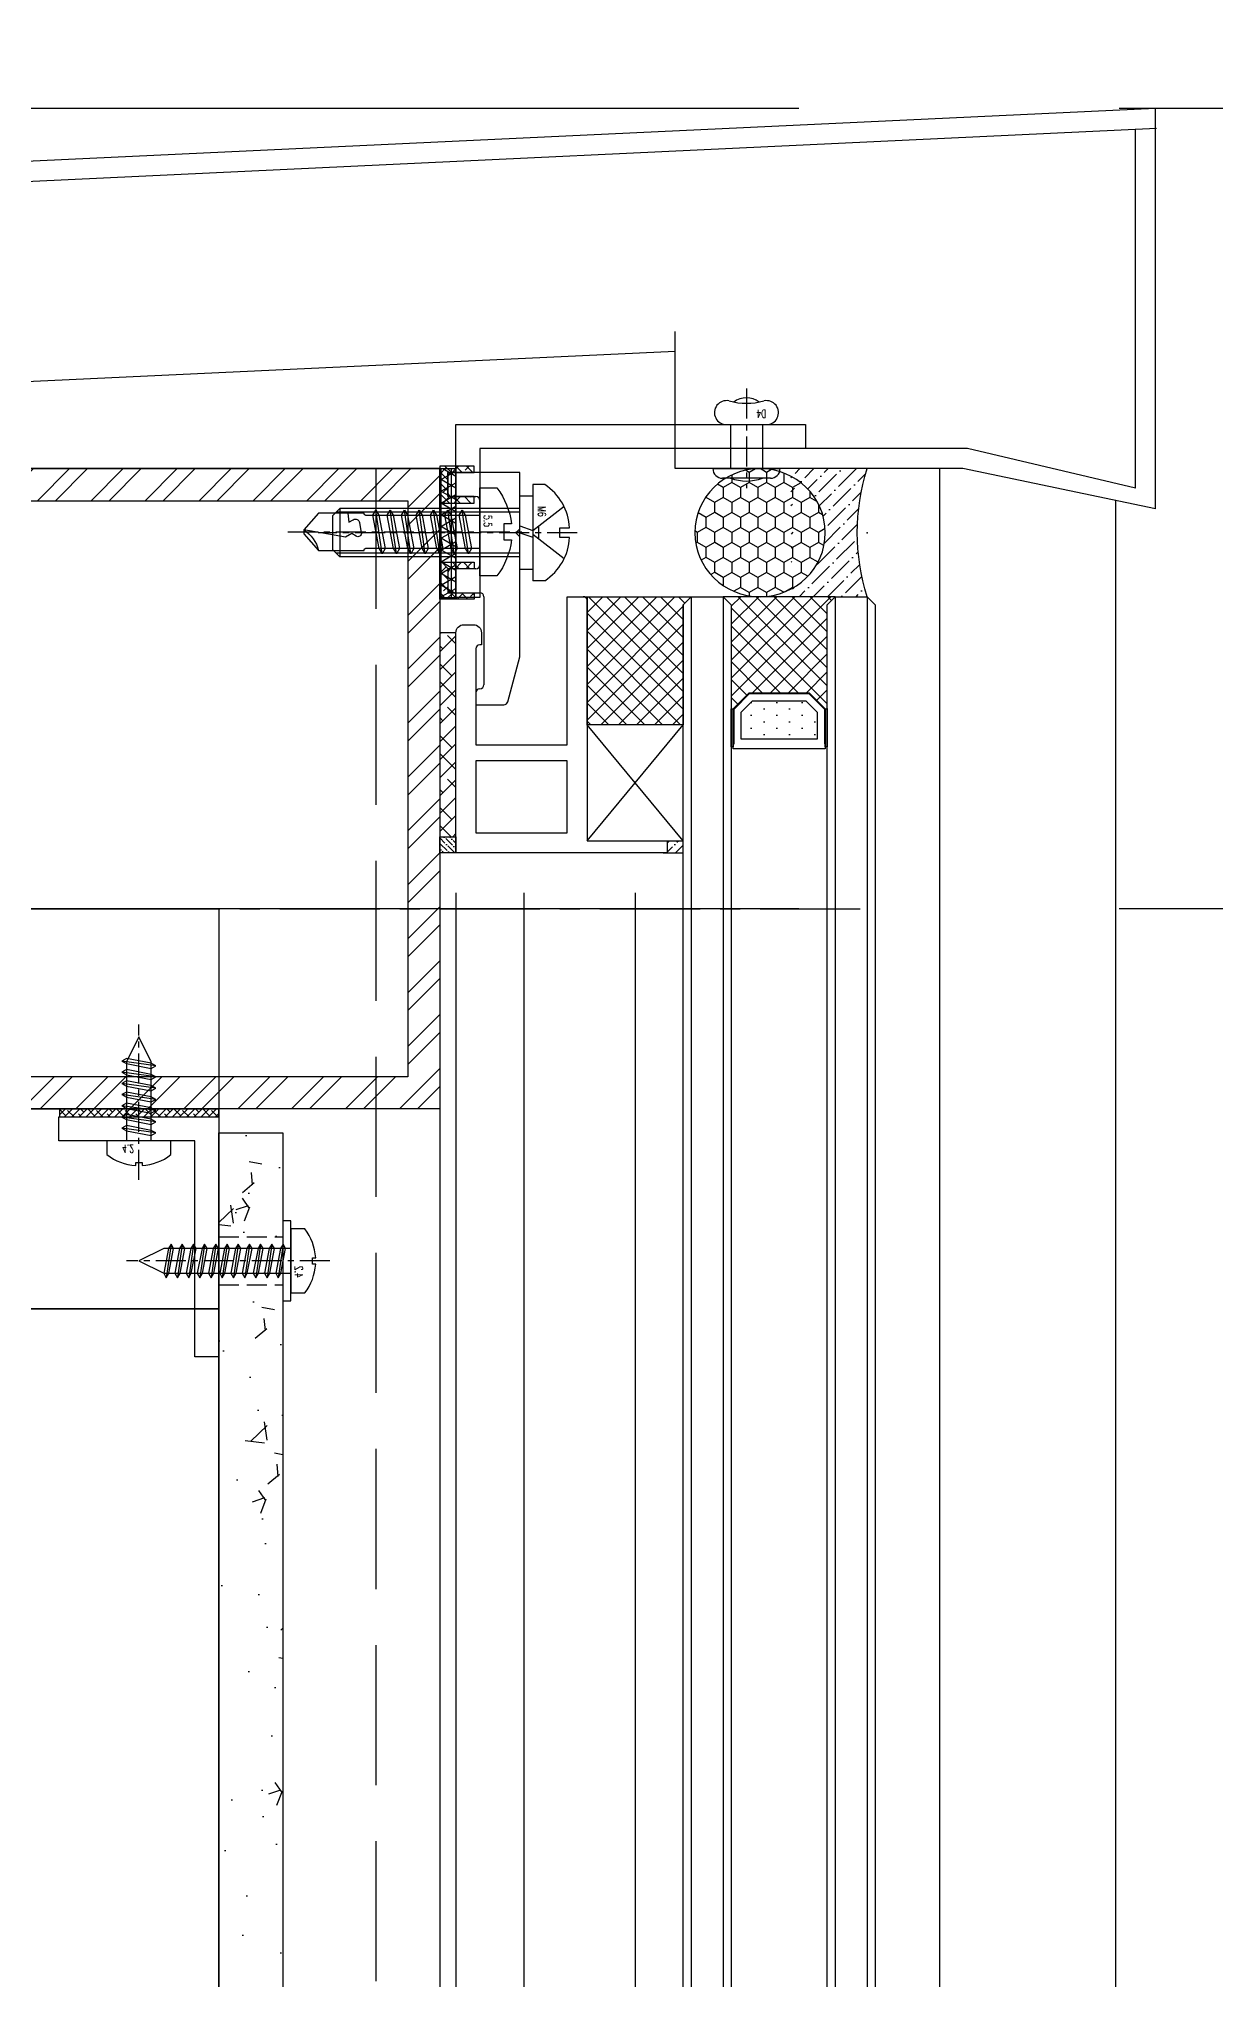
# Model space of a CAD drawing. Extents: x 220580 to 2027826, y -309201 to 71987.
# Drawn here: x 323599.1 to 323746, y -152313.1 to -152070.6 of the extents above; entities that cross this region are included whole.
import ezdxf
from ezdxf.enums import TextEntityAlignment as Align

# ---------------------------------------------------------------- set-up
doc = ezdxf.new("R2010")
doc.units = 0
for name, pattern in [('AUSGEZOGEN', [0]), ('CENTER', [2, 1.25, -0.25, 0.25, -0.25]), ('DASH', [0.35, 0.25, -0.1]), ('ZN-CENTER', [2, 1.25, -0.25, 0.25, -0.25]), ('ZN-DASH', [0.35, 0.25, -0.1]), ('ZN-DOT', [0.25, 0, -0.25])]:
    doc.linetypes.add(name, pattern=pattern)
for name, color, linetype in [('!ZN1-填充-8', 8, 'Continuous'), ('!ZN3-其它材质幕墙-60', 60, 'Continuous'), ('!ZN3-玻璃幕墙-4', 4, 'Continuous'), ('!ZN3-铝板幕墙-3', 3, 'Continuous'), ('!ZN4-辅助材料-1', 1, 'Continuous'), ('!ZN4-配件-11', 11, 'Continuous'), ('!ZN5-钢材投影-40', 40, 'Continuous'), ('!ZN5-铝材投影-112', 112, 'Continuous'), ('!ZN5-铝材断面-6', 6, 'Continuous'), ('!ZN6-层高线-8', 8, 'ZN-DOT'), ('!ZN6-虚线-8', 8, 'ZN-DASH'), ('11紧固件', 11, 'Continuous'), ('20剖面图$0$A-SFCE', 30, 'Continuous'), ('2钢材断面', 2, 'Continuous'), ('A_Hatch', 8, 'Continuous'), ('DIM', 173, 'Continuous'), ('Fill', 8, 'Continuous'), ('ZX', 240, 'CENTER'), ('型材截面颜色', 253, 'Continuous')]:
    doc.layers.add(name, color=color, linetype=linetype)
for name, color, linetype, lineweight in [('0CABR-填充', 8, 'Continuous', 5), ('0CABR-密封材料、垫片', 195, 'Continuous', 9), ('0填充', 8, 'Continuous', 13)]:
    doc.layers.add(name, color=color, linetype=linetype, lineweight=lineweight)
doc.styles.add('DHTEXT-1', font='ROMANS.shx', dxfattribs={"width": 0.7, "bigfont": 'CHINESE.shx'})
doc.dimstyles.new('ZN200', dxfattribs={"dimscale": 200, "dimtxt": 2.5, "dimasz": 1.5, "dimexe": 1, "dimexo": 2, "dimgap": 0.9, "dimtad": 1, "dimdec": 0, "dimdsep": 46, "dimtxsty": 'DHTEXT-1', "dimblk": 'ARCHTICK', "dimcen": 2.5, "dimclrd": 173, "dimclre": 173, "dimclrt": 7, "dimazin": 2, "dimtfac": 1, "dimtdec": 0, "dimtix": 1, "dimtmove": 2, "dimatfit": 3, "dimfxl": 0, "dimtolj": 1, "dimtzin": 0, "dimarcsym": 0})

# ---------------------------------------------------------------- blocks, each defined once
blk = doc.blocks.new('*U1774')
at = {"layer": '!ZN1-填充-8'}
h = blk.add_hatch(dxfattribs=at)
h.set_pattern_fill('ANSI37', color=256, scale=0.5, style=0)
h.set_pattern_definition([(45, (6, 0), (-1.122532015133644, 1.122532015133644), []), (135, (6, 0), (-1.122532015133644, -1.122532015133644), [])])
h.paths.add_polyline_path([(1.029468876367901e-06, 5.00000102652325), (1.029468876367901e-06, 19.00000102652371), (1.000001029469331, 18.00000102652325), (14.00000102946797, 18.00000102652325), (14.00000102946797, 17.75000102652325), (12.00000102946797, 15.75000102652325), (12.00000102946797, 8.250001026523705), (14.00000102946797, 6.250001026523705), (14.00000102946797, 6.000001026523705), (1.000001029469331, 6.000001026523705)])
for points in [[(18.75000205893684, 17.99999999999977), (14.00000205893684, 17.99999999999977), (14.00000205893684, 17.74999999999977), (18.75000205893684, 17.74999999999977)], [(18.75000205893684, 6.249999999999773), (14.00000205893684, 6.249999999999773), (14.00000205893684, 5.999999999999773), (18.75000205893684, 5.999999999999773)]]:
    blk.add_hatch(color=256, dxfattribs=at).paths.add_polyline_path(points)
h = blk.add_hatch(dxfattribs=at)
h.set_pattern_fill('DOTS', color=8, angle=-1.272221872585407e-14, style=0)
h.set_pattern_definition([(0, (6, 0), (0.7937500000000003, 1.5875), [0, -1.5875])])
h.paths.add_polyline_path([(13.00000246392847, 15.33578673215879), (13.00000246392847, 8.664213388665985), (14.4142185169444, 7.24999733565005), (17.80000246392865, 7.24999733565005), (17.80000246392865, 16.74999733565005), (14.41421306741995, 16.74999733565005)])
for p, q in [((2.058937752735802e-06, 22.99999999999977), (352.9560561884759, 23.00000000000942)), ((1.029468876367901e-06, 19.00000102946865), (352.9560551590071, 19.00000102947829)), ((1.029468876367901e-06, 4.999999091356358), (352.9560551590071, 4.999999091366001)), ((2.058937752735801e-06, 1.000000120825234), (352.9560561884759, 1.000000120834878))]:
    blk.add_line(p, q, dxfattribs=at)
at = {"layer": '!ZN3-玻璃幕墙-4'}
for points in [[(352.9560561884759, 24.00000000000942), (1.000002058937753, 23.99999999999977), (2.058937752735802e-06, 22.99999999999977), (2.058937752735801e-06, 18.99999999999977), (1.000002058937753, 17.99999999999977), (352.9560561884759, 18.00000000000941)], [(352.9560561884764, 6.000000000009416), (1.000002058937298, 5.999999999999773), (2.058936843241099e-06, 4.999999999999773), (2.058935933746397e-06, 0.9999999999997726), (1.000002058935479, 0), (352.9560561884764, 1.123540814163176e-11)]]:
    blk.add_lwpolyline(points, dxfattribs=at)
at = {"layer": '!ZN4-辅助材料-1'}
for points in [[(1.029468876367901e-06, 5.00000102652325), (1.029468876367901e-06, 19.00000102652371), (1.000001029469331, 18.00000102652325), (14.00000102946797, 18.00000102652325), (14.00000102946797, 17.75000102652325), (12.00000102946797, 15.75000102652325), (12.00000102946797, 8.250001026523705), (12.00000102946797, 8.250001026523705), (14.00000102946797, 6.250001026523705), (14.00000102946797, 6.000001026523705), (1.000001029469331, 6.000001026523705), (1.029468876367901e-06, 5.00000102652325)], [(12.00000205893639, 15.74999993958727), (12.00000205893639, 8.250000060412503), (14.00000205893639, 6.250000060412503), (19.00000205893639, 6.250000060412503), (19.00000205893639, 17.7500000604125), (14.00000205893639, 17.7500000604125)], [(18.75000205893684, 17.99999999999977), (14.00000205893684, 17.99999999999977), (14.00000205893684, 17.74999999999977), (18.75000205893684, 17.74999999999977)], [(13.00000246392847, 15.33578673215879), (13.00000246392847, 8.664213388665985), (14.4142185169444, 7.24999733565005), (17.80000246392865, 7.24999733565005), (17.80000246392865, 16.74999733565005), (14.41421306741995, 16.74999733565005)], [(18.75000205893684, 6.249999999999773), (14.00000205893684, 6.249999999999773), (14.00000205893684, 5.999999999999773), (18.75000205893684, 5.999999999999773)]]:
    blk.add_lwpolyline(points, close=True, dxfattribs=at)
blk.add_lwpolyline([(18.40000141310247, 17.74999853286067), (18.40000141310247, 17.65000006041237), (14.04142182915984, 17.65000006041237), (12.09999785437094, 15.70857608562369), (12.09999785437094, 8.291423709387573), (14.04142303089793, 6.349998532860582), (18.40000205893648, 6.349998532860582), (18.40000205893648, 6.250000060412503), (18.40000205893648, 6.349998532860582)], dxfattribs=at)
at = {"layer": 'Defpoints', "color": 250}
for p in [(2.058935478999047e-06, 24.00000205304696), (1.029468876367901e-06, 17.99999999999977), (1.029468876367901e-06, 5.999999999999773), (12.00000205893639, 6.000001026523705), (2.058935478999047e-06, 0)]:
    blk.add_point(p, dxfattribs=at)
blk = doc.blocks.new('*U2091')
at = {"color": 0, "linetype": 'CENTER', "ltscale": 3}
blk.add_line((-4.851510917911964, 2.913225216616411e-13), (14.54315256367451, -8.526512829121202e-15), dxfattribs=at)
at = {"linetype": 'ByBlock', "ltscale": 10}
for p, q in [((0, 1.550000000000024), (9.895000016689004, 1.549999999999739)), ((0.9859588387780631, 2.110000000000021), (1.57904116122194, -2.110000000000007)), ((2.385958838778063, 2.109999999999977), (2.97904116122194, -2.110000000000051)), ((3.785958838778063, 2.109999999999933), (4.37904116122194, -2.110000000000094)), ((5.185958838778062, 2.109999999999889), (5.779041161221939, -2.110000000000138)), ((6.585958838778063, 2.109999999999845), (7.17904116122194, -2.110000000000182)), ((7.985958838778063, 2.109999999999801), (8.57904116122194, -2.110000000000226)), ((9.385958838778063, 2.109999999999757), (9.97904116122194, -2.11000000000027)), ((9.895000016689004, 1.549999999999739), (13, -2.927436071331612e-13)), ((9.895000016689004, -1.550000000000255), (0, -1.549999999999945)), ((13, -2.927436071331612e-13), (9.895000016689004, -1.550000000000255))]:
    blk.add_line(p, q, dxfattribs=at)
blk.add_lwpolyline([(-3.087680633323398, 0.4000000000000909, -0.1514667514007003), (-1.723475382979757, 4), (0, 4), (0, -4), (-1.723475382979757, -4, -0.1514667514007005), (-3.087680633323398, -0.4000000000000892), (-2.699999999999932, -0.3999999999999773), (-2.699999999999932, 0.4000000000000341)], format="xyb", close=True, dxfattribs=at)
for points in [[(1.255725010475717, -1.549999999999976), (0.6626426880318403, 1.550000000000018), (0.9859588387779494, 2.109999999999935), (1.309274989524115, 1.550000000000018), (1.902357311968163, -1.549999999999976), (1.57904116122194, -2.10999999999995)], [(2.655725010475717, -1.55000000000002), (2.06264268803184, 1.549999999999975), (2.385958838777949, 2.109999999999892), (2.709274989524115, 1.549999999999975), (3.302357311968163, -1.55000000000002), (2.97904116122194, -2.109999999999994)], [(4.055725010475717, -1.550000000000064), (3.46264268803184, 1.549999999999931), (3.785958838777949, 2.109999999999848), (4.109274989524115, 1.549999999999931), (4.702357311968163, -1.550000000000064), (4.37904116122194, -2.110000000000038)], [(5.455725010475716, -1.550000000000108), (4.86264268803184, 1.549999999999887), (5.185958838777949, 2.109999999999804), (5.509274989524115, 1.549999999999887), (6.102357311968162, -1.550000000000108), (5.779041161221939, -2.110000000000082)], [(6.855725010475717, -1.550000000000152), (6.26264268803184, 1.549999999999843), (6.585958838777949, 2.10999999999976), (6.909274989524115, 1.549999999999843), (7.502357311968162, -1.550000000000152), (7.17904116122194, -2.110000000000126)], [(8.255725010475718, -1.550000000000196), (7.66264268803184, 1.549999999999799), (7.985958838777949, 2.109999999999716), (8.309274989524116, 1.549999999999799), (8.902357311968164, -1.550000000000196), (8.57904116122194, -2.11000000000017)], [(9.655725010475717, -1.55000000000024), (9.06264268803184, 1.549999999999755), (9.385958838777949, 2.109999999999672), (9.709274989524115, 1.549999999999755), (10.30235731196816, -1.55000000000024), (9.97904116122194, -2.110000000000213)]]:
    blk.add_lwpolyline(points, close=True, dxfattribs=at)
at = {"layer": 'Defpoints', "color": 0, "ltscale": 10, "style": 'DHTEXT-1', "width": 0.7}
blk.add_text('4.2', height=1, rotation=90, dxfattribs=at).set_placement((-0.4943080637851551, -1.360906739295894), align=Align.CENTER)
blk = doc.blocks.new('*U2090')
at = {"color": 0, "linetype": 'CENTER', "ltscale": 3}
blk.add_line((-4.851510917911964, 2.913225216616411e-13), (20.54315256367451, -4.2632564145606e-15), dxfattribs=at)
at = {"linetype": 'ByBlock', "ltscale": 10}
for p, q in [((0, 1.550000000000024), (15.895000016689, 1.549999999999744)), ((0.9859588387780631, 2.110000000000021), (1.57904116122194, -2.110000000000007)), ((2.385958838778063, 2.109999999999994), (2.97904116122194, -2.110000000000034)), ((3.785958838778063, 2.109999999999967), (4.37904116122194, -2.110000000000061)), ((5.185958838778062, 2.10999999999994), (5.779041161221939, -2.110000000000087)), ((6.585958838778063, 2.109999999999913), (7.17904116122194, -2.110000000000114)), ((7.985958838778063, 2.109999999999886), (8.57904116122194, -2.110000000000142)), ((9.385958838778063, 2.109999999999859), (9.97904116122194, -2.110000000000168)), ((10.78595883877806, 2.109999999999832), (11.37904116122194, -2.110000000000196)), ((12.18595883877806, 2.109999999999805), (12.77904116122194, -2.110000000000222)), ((13.58595883877806, 2.109999999999778), (14.17904116122194, -2.110000000000249)), ((14.98595883877806, 2.109999999999751), (15.57904116122194, -2.110000000000277)), ((15.895000016689, 1.549999999999744), (19, -2.884803507186006e-13)), ((15.895000016689, -1.550000000000251), (0, -1.549999999999945)), ((19, -2.884803507186006e-13), (15.895000016689, -1.550000000000251))]:
    blk.add_line(p, q, dxfattribs=at)
blk.add_lwpolyline([(-3.087680633323398, 0.4000000000000909, -0.1514667514007003), (-1.723475382979757, 4), (0, 4), (0, -4), (-1.723475382979757, -4, -0.1514667514007005), (-3.087680633323398, -0.4000000000000892), (-2.699999999999932, -0.3999999999999773), (-2.699999999999932, 0.4000000000000341)], format="xyb", close=True, dxfattribs=at)
for points in [[(1.255725010475717, -1.549999999999976), (0.6626426880318403, 1.550000000000018), (0.9859588387779494, 2.109999999999935), (1.309274989524115, 1.550000000000018), (1.902357311968163, -1.549999999999976), (1.57904116122194, -2.10999999999995)], [(2.655725010475717, -1.550000000000003), (2.06264268803184, 1.549999999999991), (2.385958838777949, 2.109999999999908), (2.709274989524115, 1.549999999999991), (3.302357311968163, -1.550000000000003), (2.97904116122194, -2.109999999999977)], [(4.055725010475717, -1.55000000000003), (3.46264268803184, 1.549999999999965), (3.785958838777949, 2.109999999999881), (4.109274989524115, 1.549999999999965), (4.702357311968163, -1.55000000000003), (4.37904116122194, -2.110000000000004)], [(5.455725010475716, -1.550000000000057), (4.86264268803184, 1.549999999999937), (5.185958838777949, 2.109999999999855), (5.509274989524115, 1.549999999999937), (6.102357311968162, -1.550000000000057), (5.779041161221939, -2.110000000000031)], [(6.855725010475717, -1.550000000000084), (6.26264268803184, 1.549999999999911), (6.585958838777949, 2.109999999999828), (6.909274989524115, 1.549999999999911), (7.502357311968162, -1.550000000000084), (7.17904116122194, -2.110000000000058)], [(8.255725010475718, -1.550000000000111), (7.66264268803184, 1.549999999999883), (7.985958838777949, 2.1099999999998), (8.309274989524116, 1.549999999999883), (8.902357311968164, -1.550000000000111), (8.57904116122194, -2.110000000000085)], [(9.655725010475717, -1.550000000000138), (9.06264268803184, 1.549999999999857), (9.385958838777949, 2.109999999999774), (9.709274989524115, 1.549999999999857), (10.30235731196816, -1.550000000000138), (9.97904116122194, -2.110000000000111)], [(11.05572501047572, -1.550000000000165), (10.46264268803184, 1.54999999999983), (10.78595883877795, 2.109999999999746), (11.10927498952411, 1.54999999999983), (11.70235731196816, -1.550000000000165), (11.37904116122194, -2.110000000000139)], [(12.45572501047572, -1.550000000000192), (11.86264268803184, 1.549999999999803), (12.18595883877795, 2.10999999999972), (12.50927498952412, 1.549999999999803), (13.10235731196816, -1.550000000000192), (12.77904116122194, -2.110000000000166)], [(13.85572501047572, -1.550000000000219), (13.26264268803184, 1.549999999999776), (13.58595883877795, 2.109999999999693), (13.90927498952411, 1.549999999999776), (14.50235731196816, -1.550000000000219), (14.17904116122194, -2.110000000000193)], [(15.25572501047572, -1.550000000000246), (14.66264268803184, 1.549999999999749), (14.98595883877795, 2.109999999999665), (15.30927498952412, 1.549999999999749), (15.90235731196816, -1.550000000000246), (15.57904116122194, -2.11000000000022)]]:
    blk.add_lwpolyline(points, close=True, dxfattribs=at)
at = {"layer": 'Defpoints', "color": 0, "ltscale": 10, "style": 'DHTEXT-1', "width": 0.7}
blk.add_text('4.2', height=1, rotation=90, dxfattribs=at).set_placement((-0.4943080637851551, -1.360906739295894), align=Align.CENTER)
blk = doc.blocks.new('*U1839')
at = {"linetype": 'ByBlock', "ltscale": 10}
blk.add_lwpolyline([(0, -5), (1, -5), (1, 5), (0, 5)], close=True, dxfattribs=at)
blk = doc.blocks.new('*U1778')
at = {"layer": '!ZN1-填充-8', "ltscale": 10}
h = blk.add_hatch(dxfattribs=at)
h.set_pattern_fill('AR-CONC', color=8, scale=10)
h.set_pattern_definition([(49.99999999999999, (186.9277592031826, 0), (18.2184668996004, -1.593908553890308), [1.905, -20.955]), (355, (186.9277592031826, 0), (-3.524282597566698, 19.105664288218), [1.524, -16.764]), (100.451, (188.4459592031826, -0.132825), (14.69425016659592, 17.51166878202919), [1.619, -17.809]), (46.18420000000002, (186.9277592031826, 5.08), (27.10790408921299, -4.204232793272713), [2.857499999999998, -31.43249999999999]), (96.6356, (189.1867492031826, 4.729649999999999), (23.74042344662372, 24.74255558900492), [2.4285, -26.7135]), (351.1840000000001, (186.9277592031826, 5.08), (23.74046058139339, 24.74251178605977), [2.286, -25.146]), (21, (189.4677592031826, 3.81), (15.16148798353833, -10.22655185167625), [1.905, -20.955]), (326.0000000000001, (189.4677592031826, 3.81), (6.180202834764708, 18.41879661223193), [1.524, -16.764]), (71.4514, (190.7312092031826, 2.95779), (21.34164907701244, 8.192285771605745), [1.619, -17.809]), (37.50000000000001, (186.9277592031826, 0), (0.308860325059182, 8.455503887315311), [0, -16.5608, 0, -17.018, 0, -16.8275]), (7.499999999999999, (186.9277592031826, 0), (6.681966251030574, 10.01805748181195), [0, -9.7028, 0, -16.1798, 0, -6.4135]), (327.5, (181.2635592031826, 0), (13.55905951668714, -0.5728743992673435), [0, -6.35, 0, -19.812, 0, -26.289]), (317.5, (178.7235592031826, 0), (14.81291813860181, 2.542649103333303), [0, -8.255, 0, -13.1572, 0, -18.669])])
edge = h.paths.add_edge_path()
edge.add_line((394.1575950642869, 8), (0, 8))
edge.add_line((0, 8), (0, 0))
edge.add_line((0, 0), (394.1575950642869, 0))
at = {"layer": '!ZN3-其它材质幕墙-60', "ltscale": 20}
blk.add_lwpolyline([(394.1575950642869, 8), (0, 8), (0, 0), (394.1575950642869, 0)], dxfattribs=at)
at = {"layer": '!ZN5-铝材投影-112'}
blk.add_lwpolyline([(-2, 8), (28, 8), (28, 11), (1, 11), (1, 28), (-2, 28)], close=True, dxfattribs=at)
at = {"layer": '!ZN6-虚线-8', "color": 8, "linetype": 'ZN-DASH', "ltscale": 10}
for p, q in [((12.99999999999996, 8), (12.99999999999996, 0)), ((18.99999999999996, 8), (18.99999999999996, 0))]:
    blk.add_line(p, q, dxfattribs=at)
at = {"layer": 'Defpoints', "color": 8}
blk.add_lwpolyline([(394.1575950642869, 58), (-2.999999998137184, 58), (-2.999999998137184, 8), (394.1575950642869, 8)], dxfattribs=at)
at = {"layer": '!ZN4-配件-11', "color": 1}
for name, p, rotation in [('*U2091', (1, 18), 180), ('*U2090', (16.00000000000005, -1), 89.99999999999997)]:
    blk.add_blockref(name, p, dxfattribs=dict(at, rotation=rotation))
at = {"layer": '!ZN4-配件-11', "extrusion": (0, 0, -1), "zscale": -1, "rotation": 270}
blk.add_blockref('*U1839', (-15.99999999999976, -8.881784197001252e-16), dxfattribs=at)
blk = doc.blocks.new('20250828093013')
at = {"layer": '!ZN5-铝材投影-112'}
for p, q in [((1.455191522836685e-11, 3.637978807091713e-12), (-8.499999999869033, 1.455191522836685e-11)), ((-1.01863406598568e-10, -6.999999999985448), (0, 0)), ((-8.999999999869033, -0.4999999999854481), (-8.999999999869033, -2.499999999985448)), ((-8.499999999869033, -2.999999999985448), (-5.499999999869033, -2.999999999985448)), ((-4.999999999869033, -3.499999999985448), (-5.000000000101863, -11.49999999998545)), ((-4.999999999869033, -3.499999999985448), (-4.999999999869033, -3.499999999985448)), ((-0.5000000001018634, -7.499999999985448), (-1.01863406598568e-10, -6.999999999985448)), ((-1.01863406598568e-10, -7.999999999985448), (-0.5000000001018634, -7.499999999985448)), ((-1.01863406598568e-10, -22.99999999998545), (-1.01863406598568e-10, -7.999999999985448)), ((-5.499999999869033, -11.99999999998545), (-8.499999999869033, -11.99999999998545)), ((-8.999999999869033, -12.49999999998545), (-8.999999999869033, -14.49999999998545)), ((-8.499999999869033, -14.99999999998545), (-4.999999999577994, -14.99999999998181)), ((-4.499999999577994, -15.49999999998181), (-4.499999999577994, -26.49999999998181)), ((-1.508395735509112, -28.6294095225021), (-1.01863406598568e-10, -22.99999999998545)), ((-5.499999999577994, -27.49999999998181), (-5.499999999577994, -28.99999999998181)), ((-5.499999999577994, -28.99999999998181), (-1.991358648621826, -28.99999999998545))]:
    blk.add_line(p, q, dxfattribs=at)
for centre, radius, start, end in [((-8.499999999869033, -0.4999999999854481), 0.5, 90, 180), ((-8.499999999869033, -2.499999999985448), 0.5, 180, 270), ((-5.499999999869033, -3.499999999989086), 0.500000000003638, 4.168816632087861e-10, 90), ((-8.499999999869033, -12.49999999998545), 0.5, 90, 180), ((-5.499999999985448, -11.50000000009823), 0.4999999998835847, 270.0000000133402, 1.292333155947237e-08), ((-8.499999999869033, -14.49999999998545), 0.5, 180, 270), ((-4.999999999577994, -15.49999999998181), 0.5, 0, 90), ((-4.999999999577994, -26.49999999998181), 0.5, 270, 0), ((-4.999999999577994, -27.49999999998181), 0.5, 90, 180), ((-1.991358648665482, -28.49999999998909), 0.499999999996362, 270.0000000050026, 345.0000000045844)]:
    blk.add_arc(centre, radius, start, end, dxfattribs=at)
blk = doc.blocks.new('*U1100')
at = {"linetype": 'ByBlock', "ltscale": 10}
for p, q in [((1.419619596213958, 2.729999885991237), (2.200602679755074, -2.730000114008757)), ((3.219619596213958, 2.729999881768008), (4.000602679755074, -2.730000118231986)), ((5.019619596213958, 2.729999877544779), (5.800602679755074, -2.730000122455214)), ((6.819619596213958, 2.729999873321551), (7.600602679755074, -2.730000126678443)), ((8.619619596213958, 2.729999869098322), (9.400602679755075, -2.730000130901672)), ((10.41961959621396, 2.729999864875094), (11.20060267975507, -2.7300001351249)), ((12.21961959621396, 2.729999860651865), (13.00060267975507, -2.730000139348129)), ((0, 2.084999581674395), (14.28830168384373, 2.085001969002848)), ((14.28834179297628, -2.085001744372565), (0, -2.084999717997933))]:
    blk.add_line(p, q, dxfattribs=at)
at = {"color": 0, "linetype": 'CENTER', "ltscale": 3}
blk.add_line((23.99999999999994, 2.188255855140087e-07), (-5.914909539480056, -1.533137051807418e-07), dxfattribs=at)
at = {"linetype": 'ByBlock', "ltscale": 10}
blk.add_lwpolyline([(-3.944271909999143, 1.000000079036682, -0.137385347329328), (-2.123903424387548, 5.500000079036611), (1.77635683940025e-15, 5.500000079036611), (1.77635683940025e-15, -5.499999920963375), (-2.123903424387548, -5.499999920963375, -0.137385347329328), (-3.944271909999143, -0.9999999209634319), (-2.999999999999998, -0.9999999209633751), (-2.999999999999998, 1.000000079036639)], format="xyb", close=True, dxfattribs=at)
for points in [[(1.828211756127738, -2.085000114008789), (1.047228672586622, 2.084999885991241), (1.419619596213901, 2.729999885991095), (1.792010519841123, 2.084999885991241), (2.57299360338241, -2.085000114008761), (2.200602679755074, -2.730000114008771)], [(3.628211756127738, -2.085000118232018), (2.847228672586622, 2.084999881768012), (3.219619596213901, 2.729999881767866), (3.592010519841123, 2.084999881768012), (4.37299360338241, -2.085000118231989), (4.000602679755074, -2.730000118232)], [(5.428211756127738, -2.085000122455247), (4.647228672586622, 2.084999877544783), (5.019619596213901, 2.729999877544637), (5.392010519841123, 2.084999877544783), (6.17299360338241, -2.085000122455218), (5.800602679755074, -2.730000122455229)], [(7.228211756127738, -2.085000126678475), (6.447228672586622, 2.084999873321555), (6.819619596213901, 2.729999873321409), (7.192010519841123, 2.084999873321555), (7.97299360338241, -2.085000126678447), (7.600602679755074, -2.730000126678457)], [(9.028211756127739, -2.085000130901704), (8.247228672586623, 2.084999869098326), (8.619619596213902, 2.72999986909818), (8.992010519841124, 2.084999869098326), (9.77299360338241, -2.085000130901676), (9.400602679755075, -2.730000130901686)], [(10.82821175612774, -2.085000135124933), (10.04722867258662, 2.084999864875098), (10.4196195962139, 2.729999864874951), (10.79201051984112, 2.084999864875098), (11.57299360338241, -2.085000135124904), (11.20060267975507, -2.730000135124914)], [(12.62821175612774, -2.085000139348161), (11.84722867258662, 2.084999860651869), (12.2196195962139, 2.729999860651723), (12.59201051984112, 2.084999860651869), (13.37299360338241, -2.085000139348133), (13.00060267975507, -2.730000139348143)]]:
    blk.add_lwpolyline(points, close=True, dxfattribs=at)
for points in [[(14.28755614132959, -2.084999790480305, -0.414213562373095), (14.44551068678416, -2.242954335934877), (14.44551068678416, -2.321931608662732), (20.17706341883141, -2.321931608662732), (21.99999672497771, -0.2620664843346907), (21.99999672497771, 0.2620669033741529), (20.1770634188305, 2.321932027703048), (14.44551068678416, 2.321932027703616), (14.44551068678416, 2.242954754974284, -0.414213562373095), (14.28755614132959, 2.085000209519654)], [(16.51287844574838, -2.321931608662732), (16.35611659158181, -1.195959136936376), (15.82661205339483, -1.523970797760166, -0.5304615897786895), (15.03442566961419, -1.169417307181045), (14.81075563571315, 0.0990784896746442, -0.6513157956771675), (15.47433833661651, 0.5440859063701903), (16.0012324895205, 0.2109028390927443), (16.76803563861736, 0.6608451827776259), (21.99999672497771, -0.2620664843346907, -0.2012259957209903), (20.1770634188305, 2.321932027703048)]]:
    blk.add_lwpolyline(points, format="xyb", dxfattribs=at)
at = {"layer": 'Defpoints', "color": 0, "ltscale": 10, "style": 'DHTEXT-1', "width": 0.7}
blk.add_text('5.5', height=1, rotation=90, dxfattribs=at).set_placement((-0.4943080637851551, -1.360906537433093), align=Align.CENTER)
blk = doc.blocks.new('*U1098')
at = {"linetype": 'ByBlock', "lineweight": -2, "ltscale": 10}
for p, q in [((-1.19999999999709, -2.999999999995627), (-1.19999999999709, 2.999999999995733)), ((0, 4.200000000000099), (0, -4.199999999999992)), ((5.50000000054162, 2.500000000000053), (5.50000000054162, -2.499999999999947)), ((5.50000000054162, 2.000000000000053), (0, 2.000000000000053)), ((5.50000000054162, -1.999999999999947), (0, -1.999999999999947))]:
    blk.add_line(p, q, dxfattribs=at)
at = {"color": 0, "linetype": 'CENTER', "ltscale": 3}
blk.add_line((10.0124521631674, 5.329070518200751e-14), (-2.451370260241674, 5.329070518200751e-14), dxfattribs=at)
at = {"linetype": 'ByBlock', "lineweight": -2, "ltscale": 10}
for centre, radius, start, end in [((0, 2.999999999995733), 1.2, 90, 180), ((7.00000000054162, 2.500000000000053), 1.5, 348.4480414647314, 180), ((4.415117063422031, -3.584688101909705e-12), 5.96066603962293, 160.3950489643864, 199.6049510356135), ((16.16515139045397, 5.329070518200751e-14), 8, 164.3308475018224, 195.6691524981776), ((6.186535024229231, -0.0009536892320660684), 2.672094166157843, 323.2266208412516, 36.78433105121244), ((7.00000000054162, -2.499999999999947), 1.5, 180, 11.5519585352685), ((0, -2.999999999995627), 1.2, 180, 270)]:
    blk.add_arc(centre, radius, start, end, dxfattribs=at)
at = {"layer": 'Defpoints', "color": 0, "ltscale": 10, "style": 'DHTEXT-1', "width": 0.7}
blk.add_text('D4', height=1, rotation=90, dxfattribs=at).set_placement((7.370543652128534, -1.846676056511448), align=Align.CENTER)
blk = doc.blocks.new('20250918111454', base_point=(-75307.86896925682, -83259.22476175737))
at = {"layer": '!ZN1-填充-8'}
h = blk.add_hatch(dxfattribs=at)
h.set_pattern_fill('NET3', color=256, scale=0.4, angle=90.00000000000001, style=0)
h.set_pattern_definition([(90, (0, 0), (-1.27, -2.042315765089328e-16), []), (150, (0, 0), (-0.635, -1.099852262806237), []), (210, (0, 0), (0.635, -1.099852262806237), [])])
h.paths.add_polyline_path([(-75305.86896925679, -83275.37525834801), (-75307.86896925679, -83275.37525834801), (-75307.8689692568, -83259.22476175737), (-75305.8689692568, -83259.22476175737)])
at = {"layer": '!ZN3-铝板幕墙-3', "ltscale": 40}
for p, q in [((-75218.4689692568, -83264.22476175746), (-75218.4689692568, -83214.22476182976)), ((-75220.9689692568, -83261.65573945375), (-75220.9689692568, -83216.8456605163)), ((-75278.46896925682, -83259.22363300614), (-75278.46896925682, -83242.08729199994))]:
    blk.add_line(p, q, dxfattribs=at)
at = {"layer": '!ZN3-铝板幕墙-3', "ltscale": 30}
for p, q in [((-75241.95508063534, -83256.72363300614), (-75278.4689692568, -83256.72363300613)), ((-75220.9689692568, -83261.65573945375), (-75241.95508063534, -83256.72363300614)), ((-75242.51680237283, -83259.22363300614), (-75278.4689692568, -83259.22363300614)), ((-75218.46896936414, -83264.2247618379), (-75242.51680237283, -83259.22363300614))]:
    blk.add_line(p, q, dxfattribs=at)
at = {"layer": '!ZN4-辅助材料-1', "ltscale": 5}
blk.add_lwpolyline([(-75305.86896925679, -83275.37525834801), (-75307.86896925679, -83275.37525834801), (-75307.86896925682, -83259.22476175737), (-75305.86896925679, -83259.22476175737)], close=True, dxfattribs=at)
at = {"layer": '!ZN5-铝材投影-112'}
blk.add_lwpolyline([(-75305.86896925679, -83275.34363300422), (-75305.86896925679, -83253.723633006), (-75262.20978311234, -83253.723633006), (-75262.20978311234, -83256.723633006), (-75302.86896925679, -83256.72363300745), (-75302.86896925679, -83275.34363300567)], close=True, dxfattribs=at)
at = {"layer": '!ZN4-配件-11', "color": 1, "ltscale": 40}
for name, p, rotation in [('*U1098', (-75269.56290861571, -83259.22363300934), 90), ('*U1100', (-75302.86896925679, -83267.12619934608), 180)]:
    blk.add_blockref(name, p, dxfattribs=dict(at, rotation=rotation))
blk = doc.blocks.new('20250822090122')
at = {"layer": 'A_Hatch'}
h = blk.add_hatch(dxfattribs=at)
h.set_pattern_fill('ANSI32', color=256)
h.set_pattern_definition([(45, (-80, -40), (-3.367596045400933, 3.367596045400933), []), (45, (-77.75493500000448, -40), (-3.367596045400933, 3.367596045400933), [])])
h.paths.add_polyline_path([(0, 40), (-80, 40), (-80, -40), (0, -40)])
h.paths.add_polyline_path([(-4, 36), (-4, -36), (-76, -36), (-76, 36)], flags=16)
at = {"layer": '2钢材断面'}
for points in [[(-80, 40), (0, 40), (0, -40), (-80, -40)], [(-76, 36), (-4, 36), (-4, -36), (-76, -36)]]:
    blk.add_lwpolyline(points, close=True, dxfattribs=at)
blk = doc.blocks.new('16胶缝')
at = {"layer": '!ZN1-填充-8', "ltscale": 0.1}
h = blk.add_hatch(dxfattribs=at)
h.set_pattern_fill('HONEY', color=256, scale=10, style=0)
h.set_pattern_definition([(4.818975183877585e-15, (-19679.56000236233, -11324.37131966545), (1.875, 1.08253175), [1.25, -2.5]), (120, (-19679.56000236233, -11324.37131966545), (-1.874999995903225, 1.082531757095823), [1.249999999999998, -2.499999999999997]), (60.00000000000003, (-19679.56000236233, -11324.37131966545), (4.096775418904741e-09, 2.165063507095822), [-2.499999999999998, 1.249999999999999])])
edge = h.paths.add_edge_path()
edge.add_ellipse((8.000000000182808, 13.40127735032729), major_axis=(-1.852811262691897e-12, -8.148750109612592), ratio=0.9817456533069091, start_angle=0, end_angle=360)
h = blk.add_hatch(dxfattribs=at)
h.set_pattern_fill('ANSI36', color=256, scale=10, style=0)
h.set_pattern_definition([(45.00000000000003, (-19679.575386873, -11324.37131966545), (0.6629126073623883, 2.430679560328756), [3.125, -0.625, 0, -0.625])])
edge = h.paths.add_edge_path()
edge.add_ellipse((8.015384510843433, 13.40127735032729), major_axis=(0.8733517820453444, 8.103544729698486), ratio=0.9813319895029027, start_angle=124.6262873536864, end_angle=247.3977371599691, ccw=False)
edge.add_arc((0.0005942590132690384, 10.19757702908555), 1.197577176534192, 269.97156881858757, 324.48671338471985, ccw=False)
edge.add_line((1.455191522836685e-11, 8.999999999992724), (1.091393642127514e-11, -1.818989403545856e-12))
edge.add_arc((8.000000000015461, -24.92179927315374), 26.17434008740905, 432.2031562990745, 467.7968437009381, ccw=False)
edge.add_line((16.00000000001455, 0), (16.00000000001091, 9.000000000003638))
edge.add_arc((16.00645417175474, 10.22705133927502), 1.227068313314542, 216.5905572920867, 269.6986325029304, ccw=False)
at = {"layer": '!ZN4-辅助材料-1', "color": 1, "ltscale": 0.1}
blk.add_arc((8.000000000014552, -24.92179927313555), 26.17434008739207, 72.20315629866607, 107.7968437013339, dxfattribs=at)
blk.add_ellipse((8.000000000182808, 13.40127735032729), major_axis=(-1.852811262691897e-12, -8.148750109612592), ratio=0.9817456533069091, dxfattribs=at)
blk.add_point((8.000000000014552, 7.275957614183426e-12), dxfattribs=at)
blk = doc.blocks.new('胶缝断面')
at = {"color": 7, "ltscale": 0.1, "extrusion": (0, 0, -1), "zscale": -1, "rotation": 180}
blk.add_blockref('16胶缝', (8, 5.456968210637569e-12), dxfattribs=at)
blk = doc.blocks.new('20240131155736')
at = {"layer": '!ZN1-填充-8'}
h = blk.add_hatch(dxfattribs=at)
h.set_pattern_fill('ANSI36', color=256, scale=0.5, angle=270, style=0)
h.set_pattern_definition([(315, (4155.516182055328, -11794.82250172619), (1.543481520808761, -0.4209495056751171), [1.984375, -0.396875, 0, -0.396875])])
h.paths.add_polyline_path([(-0.7497986001617392, 0.7500036128367356), (-0.7497986001617392, -0.7500036128367356), (1.250202532093681, -0.7500036128367356), (1.250202532093681, 0.7500036128367356)])
at = {"layer": '!ZN4-辅助材料-1', "linetype": 'AUSGEZOGEN'}
blk.add_line((-1.250202532108233, 0.749996387068677), (1.250202532108233, 0.7500036128367356), dxfattribs=at)
blk = doc.blocks.new('20240131160147')
at = {"layer": '!ZN5-铝材断面-6'}
blk.add_lwpolyline([(-3.359996820086963, 1.24972521692689), (-3.360017300714389, 19.749725232934), (-0.8600173007143894, 19.749725232934), (-0.8599968200869625, -10.750274787526), (9.139988671027822, -10.75027476862306), (9.139988671027822, -12.25027476862306), (-17.2600001134706, -12.25027476875402), (-17.2600001134706, 15.24972523121687, -0.414213562373095), (-16.2600001134706, 16.24972523121687), (-15.06000012539153, 16.24972523121687, -0.414213562373095), (-14.06000012539153, 15.24972523121687), (-14.06000012539153, 13.74972523121687), (-14.2600001134706, 13.74972523121687, 0.414213562373095), (-14.7600001134706, 13.24972523121687), (-14.7600001134706, 1.249725235698861)], format="xyb", close=True, dxfattribs=at)
blk.add_lwpolyline([(-14.7600001134706, -0.7502747643011389), (-14.7600001134706, -9.750274768754025), (-3.359996820086963, -9.750274787525996), (-3.359996820086963, -0.7502747830731096)], close=True, dxfattribs=at)
at = {"layer": '!ZN1-填充-8', "ltscale": 50, "xscale": -1, "rotation": 180}
blk.add_blockref('20240131155736', (9.889797354408074, -11.50027115578996), dxfattribs=at)
blk = doc.blocks.new('20250822102610', base_point=(-89164.55327459493, -87453.63117898782))
at = {"layer": '!ZN1-填充-8'}
h = blk.add_hatch(dxfattribs=at)
h.set_pattern_fill('ANSI37', color=256, angle=-1.272221872585407e-14, style=0)
h.set_pattern_definition([(44.99999999999999, (0, 0), (-1.122532015133644, 1.122532015133644), []), (135, (0, 0), (-1.122532015133644, -1.122532015133644), [])])
edge = h.paths.add_edge_path()
edge.add_line((-89165.05327484866, -87423.13117512563), (-89151.55327484867, -87423.13118085341))
edge.add_line((-89151.55327484867, -87423.13118085341), (-89152.55327484867, -87424.13118000627))
edge.add_line((-89152.55327484867, -87424.13118000627), (-89152.55327484867, -87439.13118438769))
edge.add_line((-89152.55327484867, -87439.13118438769), (-89164.55327484867, -87439.13117682973))
edge.add_line((-89164.55327484867, -87439.13117682973), (-89164.55327484867, -87423.63117784967))
edge.add_arc((-89165.05327484867, -87423.63117512563), 0.5000000000074204, 359.9996878473482, 449.9999999983324)
at = {"layer": '!ZN1-填充-8', "ltscale": 100}
for p, q in [((-89152.5532746931, -87453.63117898782), (-89164.55327484867, -87439.13117682973)), ((-89164.55327459493, -87453.63117898782), (-89152.55327484867, -87439.13118438756))]:
    blk.add_line(p, q, dxfattribs=at)
at = {"layer": '!ZN4-辅助材料-1', "linetype": 'AUSGEZOGEN'}
blk.add_lwpolyline([(-89165.05327484866, -87423.13117512563), (-89151.55327484867, -87423.13118085341), (-89152.55327484867, -87424.13118000627), (-89152.55327484867, -87439.13118438769), (-89164.55327484867, -87439.13117682973), (-89164.55327484867, -87423.63117784967, 0.4142151580810171), (-89165.05327484866, -87423.13117512563), (-89165.05327484866, -87423.13117512563)], format="xyb", dxfattribs=at)
blk.add_lwpolyline([(-89152.55327484867, -87439.13118438768), (-89164.55327467559, -87439.13117716176), (-89164.55327469764, -87442.13117353823)], dxfattribs=at)
blk.add_lwpolyline([(-89164.55327459965, -87439.13117716176), (-89164.55327459493, -87453.63117898782), (-89152.5532746931, -87453.63117898782), (-89152.55327469783, -87439.13117716176)], close=True, dxfattribs=at)
blk = doc.blocks.new('20250822103338', base_point=(-89182.55327602196, -87455.13117897836))
at = {"layer": '0填充'}
h = blk.add_hatch(dxfattribs=at)
h.set_pattern_fill('ANSI38', color=256, angle=360, style=0)
h.set_pattern_definition([(45, (0, 0), (-1.122532015133644, 1.122532015133644), []), (134.9999999999999, (0, 0), (-3.367596045400932, 1.122532015133645), [3.96875, -2.38125])])
h.paths.add_polyline_path([(-89182.553276022, -87453.13117897836), (-89180.55327602198, -87453.13117897836), (-89180.55327602211, -87427.6311789784), (-89182.55327602211, -87427.6311789784)])
at = {"layer": '型材截面颜色', "ltscale": 60}
h = blk.add_hatch(dxfattribs=at)
h.set_pattern_fill('ANSI36', color=256, scale=0.3, angle=90.00000000000001)
h.set_pattern_definition([(135, (0, 0), (-0.9260889124852567, 0.2525697034050699), [1.190625, -0.238125, 0, -0.238125])])
h.paths.add_polyline_path([(-89182.55327602196, -87455.13117898106), (-89182.55327602196, -87453.13104161006), (-89180.55326710995, -87453.1311102956), (-89180.55326710995, -87455.13124766659)])
at = {"layer": '!ZN4-辅助材料-1'}
for points in [[(-89180.55327602195, -87427.6311789784), (-89182.55327602195, -87427.6311789784), (-89182.55327602196, -87453.13117897836), (-89180.55327602196, -87453.13117897836)], [(-89182.55327602196, -87455.13117897836), (-89182.55327602196, -87453.13104160737), (-89180.55326570052, -87453.13103338321), (-89180.55326570052, -87455.1311707542)]]:
    blk.add_lwpolyline(points, close=True, dxfattribs=at)
at = {"layer": '0CABR-密封材料、垫片'}
blk.add_lwpolyline([(-89180.55327602195, -87427.6311789784), (-89182.55327602195, -87427.6311789784), (-89182.55327602196, -87455.13117897836), (-89180.55327602196, -87455.13117897836)], close=True, dxfattribs=at)
blk = doc.blocks.new('20250822103828')
at = {"layer": '!ZN4-辅助材料-1', "ltscale": 100}
for name, p in [('20250822102610', (18.40000010126096, 1.499999990541255)), ('20250822103338', (0, 0))]:
    blk.add_blockref(name, p, dxfattribs=at)
at = {"layer": '!ZN6-虚线-8', "ltscale": 50}
blk.add_blockref('20240131160147', (19.26000011348515, 12.25027476875402), dxfattribs=at)
blk = doc.blocks.new('*U1907')
at = {"linetype": 'ByBlock', "ltscale": 10}
for p, q in [((-3.099760062443238, 5.999999999999091), (-1.5997600624396, 5.999999999999091)), ((-1.5997600624396, -5.999999999999091), (-1.5997600624396, 5.999999999999091)), ((-5.512308570388996, 3.264313849224891), (-1.5997600624396, 0.2324707128979036)), ((-1.5997600624396, -4.620044984873882), (-1.5997600624396, 4.620044984872013)), ((-1.5997600624396, 4.620044984872013), (0, 4.620044984872013)), ((0, 4.620044984872013), (0, -4.620044984873882)), ((2.220446049250313e-16, 3.000000000002645), (22.5002399375644, 3.000000000000339)), ((2.220446049250313e-16, 2.55000000000389), (22.95023993756877, 2.549999999997793)), ((22.50023993756076, -2.999999999986928), (22.50023993755713, 3.000000000014891)), ((22.50023993755713, 3.000000000014891), (23.40023993755858, 2.100000000013436)), ((-6.199760062438145, 0.5999999999958163), (-4.999760062433779, 0.5999999999976353)), ((-4.999760062433779, 0.5999999999976353), (-4.999760062433779, -0.5999999999994543)), ((-2.359507198434585, 0.8212005739923881), (-2.359507198434585, -0.8212005739890408)), ((0, -9.343636975245317e-13), (-1.5997600624396, 0.5822434348437788)), ((23.40023993756222, -2.100000000009119), (23.40023993755858, 2.100000000013436)), ((-4.999760062433779, -0.5999999999994543), (-6.200041946336569, -0.6000000000067303)), ((-5.512308570388996, -3.264313849219434), (-1.5997600624396, -0.2324707128950645)), ((-0.0001236077368957922, -0.834518847842471), (-1.599883670176496, -0.2522754129977578)), ((22.50023993755713, -3.000000000014213), (23.40023993755858, -2.100000000012757)), ((0, -4.620044984873882), (-1.5997600624396, -4.620044984873882)), ((0, -2.549999999996544), (22.95023993757604, -2.549999999997114)), ((2.220446049250313e-16, -2.999999999997355), (22.50023993756804, -2.999999999999661)), ((-3.0997600624396, -5.999999999999091), (-1.5997600624396, -5.999999999999091))]:
    blk.add_line(p, q, dxfattribs=at)
at = {"color": 0, "linetype": 'ZN-CENTER', "ltscale": 3}
blk.add_line((-7.149760062439595, 2.968965134506063e-13), (25.2002399375604, 2.456684181638768e-12), dxfattribs=at)
at = {"linetype": 'ByBlock', "ltscale": 10}
for centre, radius, start, end in [((0.6289204536260513, 0.2696463704114649), 6.836666666661672, 123.0516276806388, 177.2303399897559), ((0.6289204536260513, -0.2696463704151029), 6.836666666662514, 182.7696600102441, 236.9483723193611)]:
    blk.add_arc(centre, radius, start, end, dxfattribs=at)
at = {"layer": 'Defpoints', "color": 0, "ltscale": 10, "style": 'DHTEXT-1', "width": 0.7}
blk.add_text('M6', height=1, rotation=90, dxfattribs=at).set_placement((-2.254738332375523, -2.651439335049475), align=Align.CENTER)
blk = doc.blocks.new('20250828170426')
at = {"layer": '0CABR-填充'}
h = blk.add_hatch(dxfattribs=at)
h.set_pattern_fill('ANSI38', color=256, scale=0.3, angle=90.00000000000001)
h.set_pattern_definition([(135, (424.7330778688774, 1705.546058749431), (-0.6735192090801863, -0.6735192090801866), []), (225, (424.7330778688774, 1705.546058749431), (-0.6735192090801858, -2.02055762724056), [2.38125, -1.42875])])
h.paths.add_polyline_path([(-250.0999999998603, 13200.70112869539), (-250.1000000000931, 13201.50112869567), (-253.4000000001397, 13201.50112869544), (-253.3999999999069, 13204.50112869544), (-250.1000000000931, 13204.50112869544), (-250.1000000000931, 13205.30112869549), (-254.3999999999069, 13205.30112869549), (-254.4000000001397, 13200.70112869539)])
h = blk.add_hatch(dxfattribs=at)
h.set_pattern_fill('ANSI38', color=256, scale=0.3, angle=90)
h.set_pattern_definition([(135, (424.7330778689357, 1705.546058749431), (-0.6735192090801865, -0.6735192090801864), []), (225, (424.7330778689357, 1705.546058749431), (-0.6735192090801867, -2.020557627240559), [2.38125, -1.42875])])
h.paths.add_polyline_path([(-250.0999999998021, 13200.70112869539), (-250.1000000000349, 13201.50112869567), (-253.4000000000815, 13201.50112869544), (-253.3999999998487, 13204.50112869544), (-250.1000000000349, 13204.50112869544), (-250.1000000000349, 13205.30112869549), (-254.3999999998487, 13205.30112869549), (-254.4000000000815, 13200.70112869539)])
h = blk.add_hatch(dxfattribs=at)
h.set_pattern_fill('ANSI38', color=256, scale=0.3, angle=90.00000000000001)
h.set_pattern_definition([(135, (424.7330778686446, 1698.547187500633), (-0.6735192090801863, -0.6735192090801866), []), (225, (424.7330778686446, 1698.547187500633), (-0.6735192090801858, -2.02055762724056), [2.38125, -1.42875])])
h.paths.add_polyline_path([(-250.1000000000931, 13188.70112869539), (-250.100000000326, 13189.50112869567), (-253.4000000003725, 13189.50112869544), (-253.4000000001397, 13192.50112869544), (-250.100000000326, 13192.50112869544), (-250.100000000326, 13193.30112869549), (-254.4000000001397, 13193.30112869549), (-254.4000000003725, 13188.70112869539)])
h = blk.add_hatch(dxfattribs=at)
h.set_pattern_fill('ANSI38', color=256, scale=0.3, angle=90)
h.set_pattern_definition([(135, (424.7330778687028, 1698.547187500633), (-0.6735192090801865, -0.6735192090801864), []), (225, (424.7330778687028, 1698.547187500633), (-0.6735192090801867, -2.020557627240559), [2.38125, -1.42875])])
h.paths.add_polyline_path([(-250.1000000000349, 13188.70112869539), (-250.1000000002678, 13189.50112869567), (-253.4000000003143, 13189.50112869544), (-253.4000000000815, 13192.50112869544), (-250.1000000002678, 13192.50112869544), (-250.1000000002678, 13193.30112869549), (-254.4000000000815, 13193.30112869549), (-254.4000000003143, 13188.70112869539)])
at = {"layer": 'Fill', "ltscale": 50}
h = blk.add_hatch(dxfattribs=at)
h.set_pattern_fill('ANSI38', color=256, scale=0.4, style=0)
h.set_pattern_definition([(45, (-301.9349992618663, 13124.00000006519), (-0.4490128060534577, 0.4490128060534577), []), (135, (-301.9349992618663, 13124.00000006519), (-1.347038418160373, 0.4490128060534578), [1.5875, -0.9525000000000001])])
h.paths.add_polyline_path([(-301.9349992618663, 13125.00000006519), (-301.9349992618663, 13124.00000006519), (-282.0000168120605, 13124.00000006519), (-282.0000168120605, 13125.00000006519)])
at = {"layer": '!ZN1-填充-8'}
blk.add_lwpolyline([(-500, 13149.9999999929), (-282.0000168120605, 13149.9999999929), (-282.0000168120605, 13099.99999999284), (-500, 13099.99999999284)], close=True, dxfattribs=at)
at = {"layer": '!ZN3-铝板幕墙-3'}
for p, q in [((-164.9999999999418, 13249.99999999284), (-749.9999849884771, 13222.50000074349)), ((-164.8826082673622, 13247.50275767758), (-749.8825932558393, 13220.00275842822)), ((-225, 13219.64911914658), (-724.9999849884771, 13196.14484638648))]:
    blk.add_line(p, q, dxfattribs=at)
at = {"layer": '!ZN4-辅助材料-1', "ltscale": 4}
blk.add_line((-500, 13099.99999999284), (-282.0000168120605, 13099.99999999284), dxfattribs=at)
at = {"layer": '!ZN4-辅助材料-1'}
for points in [[(-250.0999999998021, 13200.70112869539), (-250.1000000000349, 13201.50112869567), (-253.4000000000815, 13201.50112869544), (-253.3999999998487, 13204.50112869544), (-250.1000000000349, 13204.50112869544), (-250.1000000000349, 13205.30112869549), (-254.3999999998487, 13205.30112869549), (-254.4000000000815, 13200.70112869539), (-250.0999999998021, 13200.70112869539)], [(-250.0999999998021, 13193.30112869525), (-250.1000000000349, 13192.50112869521), (-253.4000000000815, 13192.50112869521), (-253.3999999998487, 13189.50112869544), (-250.1000000000349, 13189.50112869521), (-250.1000000000349, 13188.70112869539), (-254.3999999998487, 13188.70112869539), (-254.4000000000815, 13193.30112869549), (-250.0999999998021, 13193.30112869525)]]:
    blk.add_lwpolyline(points, dxfattribs=at)
at = {"layer": '!ZN5-钢材投影-40', "ltscale": 0.3}
for p, q in [((-254.3999999999651, 13205.00000006519), (-454.4017149738502, 13205.00000006519)), ((-254.4000000000233, 13205.00000006513), (-254.3999999999651, 12831.04394478671))]:
    blk.add_line(p, q, dxfattribs=at)
at = {"layer": '!ZN5-铝材投影-112'}
for p, q in [((-192.0000028863433, 13205.00112881645), (-192.0000028863433, 12831.04394478671)), ((-169.9999999551801, 13201.03982936926), (-169.9999999551801, 12831.04394478671)), ((-252.401706050674, 13151.99999994418), (-252.401706050674, 12831.04394478671)), ((-243.90173491725, 13151.99999994418), (-243.90173491725, 12831.04394478671)), ((-230.0000158526818, 13151.99999994418), (-230.0000158526818, 12831.04394478671))]:
    blk.add_line(p, q, dxfattribs=at)
at = {"layer": '!ZN6-虚线-8', "color": 8, "linetype": 'ZN-DASH', "ltscale": 70}
blk.add_line((-262.4000000000233, 13205.00000006513), (-262.3999999999651, 12831.04394478671), dxfattribs=at)
at = {"layer": '0CABR-密封材料、垫片'}
for points in [[(-250.0999999998603, 13200.70112869539), (-250.1000000000931, 13201.50112869567), (-253.4000000001397, 13201.50112869544), (-253.3999999999069, 13204.50112869544), (-250.1000000000931, 13204.50112869544), (-250.1000000000931, 13205.30112869549), (-254.3999999999069, 13205.30112869549), (-254.4000000001397, 13200.70112869539), (-250.0999999998603, 13200.70112869539)], [(-250.0999999998603, 13193.30112869525), (-250.1000000000931, 13192.50112869521), (-253.4000000001397, 13192.50112869521), (-253.3999999999069, 13189.50112869544), (-250.1000000000931, 13189.50112869521), (-250.1000000000931, 13188.70112869539), (-254.3999999999069, 13188.70112869539), (-254.4000000001397, 13193.30112869549), (-250.0999999998603, 13193.30112869525)]]:
    blk.add_lwpolyline(points, dxfattribs=at)
at = {"layer": '11紧固件', "ltscale": 50}
blk.add_lwpolyline([(-301.9349992618663, 13125.00000006519), (-301.9349992618663, 13124.00000006519), (-282.0000168120605, 13124.00000006519), (-282.0000168120605, 13125.00000006519), (-301.9349992618663, 13125.00000006519)], dxfattribs=at)
at = {"layer": 'ZX', "ltscale": 10}
blk.add_line((-334.3999999999651, 13149.99999999284), (-200, 13149.99999999284), dxfattribs=at)
at = {"layer": '!ZN3-玻璃幕墙-4', "xscale": -1, "rotation": 90}
blk.add_blockref('*U1774', (-200, 13189.00113087505), dxfattribs=at)
at = {"layer": '!ZN3-铝板幕墙-3', "ltscale": 40}
blk.add_blockref('20250918111454', (-254.3999999999651, 13205.00000006519), dxfattribs=at)
at = {"layer": '!ZN4-辅助材料-1', "rotation": 270}
blk.add_blockref('胶缝断面', (-201.0000001208391, 13197.00112881628), dxfattribs=at)
at = {"layer": '!ZN4-辅助材料-1', "ltscale": 100}
blk.add_blockref('20250822103828', (-254.3999999999651, 13157.00112869544), dxfattribs=at)
at = {"layer": '!ZN4-配件-11', "color": 1, "rotation": 180}
blk.add_blockref('*U1907', (-244.4000000000233, 13197.00112869701), dxfattribs=at)
at = {"layer": '!ZN5-铝材投影-112', "ltscale": 50}
blk.add_blockref('20250828093013', (-244.4000000000233, 13204.50112869541), dxfattribs=at)
at = {"layer": '!ZN5-铝材断面-6', "ltscale": 100}
blk.add_blockref('20250822090122', (-254.3999999999651, 13165.00000006519), dxfattribs=at)
at = {"xscale": -1.000000000000004, "rotation": 90}
blk.add_blockref('*U1778', (-274.0000168120605, 13122.000000067), dxfattribs=at)
blk = doc.blocks.new('_ArchTick')
at = {"color": 0, "linetype": 'ByBlock', "const_width": 0.4}
blk.add_lwpolyline([(-0.5, -0.5), (0.5, 0.5)], dxfattribs=at)
blk = doc.blocks.new('*D557')
at = {"layer": 'Defpoints', "color": 0, "ltscale": 2, "transparency": 16777216}
for p in [(323604.4539331027, -152079.3509701889), (325165.5943516184, -152079.3509701889), (323604.4539331027, -152879.3509702702)]:
    blk.add_point(p, dxfattribs=at)
at = {"layer": 'DIM', "color": 173, "linetype": 'ByBlock', "lineweight": -2, "ltscale": 2, "transparency": 16777216}
for p, q in [((325165.5943516184, -152079.3509701889), (325165.5943516184, -151779.3509701889)), ((324004.4539331027, -152079.3509701889), (325365.5943516184, -152079.3509701889)), ((325165.5943516184, -152879.3509702702), (325165.5943516184, -152079.3509701889)), ((324004.4539331027, -152879.3509702702), (325365.5943516184, -152879.3509702702)), ((325165.5943516184, -152879.3509702702), (325165.5943516184, -153179.3509702702))]:
    blk.add_line(p, q, dxfattribs=at)
at = {"layer": 'DIM', "color": 173, "lineweight": -2, "ltscale": 2, "transparency": 16777216, "xscale": 300, "yscale": 300, "zscale": 300}
for p, rotation in [((325165.5943516184, -152079.3509701889), 270), ((325165.5943516184, -152879.3509702702), 90)]:
    blk.add_blockref('_ArchTick', p, dxfattribs=dict(at, rotation=rotation))
at = {"layer": 'DIM', "color": 7, "ltscale": 2, "transparency": 16777216, "insert": (324735.5943516183, -152479.3509702296), "char_height": 500, "attachment_point": 5, "rotation": 90, "style": 'DHTEXT-1'}
blk.add_mtext('\\A1;800', dxfattribs=at)
blk = doc.blocks.new('*D888')
at = {"layer": 'Defpoints', "color": 0, "ltscale": 2000, "transparency": 16777216}
for p in [(323738.5645583126, -150960.0730437702), (323738.5645583126, -152079.3509701888), (323153.5645733241, -152106.8509694383)]:
    blk.add_point(p, dxfattribs=at)
at = {"layer": 'DIM', "color": 173, "linetype": 'ByBlock', "lineweight": -2, "ltscale": 2000, "transparency": 16777216}
for p, q in [((323153.5645733241, -151706.8509694383), (323153.5645733241, -150760.0730437702)), ((323738.5645583126, -151679.3509701888), (323738.5645583126, -150760.0730437702)), ((323153.5645733241, -150960.0730437702), (322853.5645733241, -150960.0730437702)), ((323153.5645733241, -150960.0730437702), (323738.5645583126, -150960.0730437702)), ((323738.5645583126, -150960.0730437702), (324038.5645583126, -150960.0730437702))]:
    blk.add_line(p, q, dxfattribs=at)
at = {"layer": 'DIM', "color": 173, "lineweight": -2, "ltscale": 2000, "transparency": 16777216, "xscale": 300, "yscale": 300, "zscale": 300}
blk.add_blockref('_ArchTick', (323153.5645733241, -150960.0730437702), dxfattribs=at)
at = {"layer": 'DIM', "color": 173, "lineweight": -2, "ltscale": 2000, "transparency": 16777216, "xscale": 300, "yscale": 300, "zscale": 300, "rotation": 180}
blk.add_blockref('_ArchTick', (323738.5645583126, -150960.0730437702), dxfattribs=at)
at = {"layer": 'DIM', "color": 7, "ltscale": 2000, "transparency": 16777216, "insert": (323446.0645658183, -150530.0730437702), "char_height": 500, "attachment_point": 5, "style": 'DHTEXT-1'}
blk.add_mtext('\\A1;585', dxfattribs=at)

msp = doc.modelspace()

# ---------------------------------------------------------------- linework, layer by layer
at = {"layer": '!ZN6-层高线-8', "linetype": 'DASH', "ltscale": 400}
for p, q in [((329714.0096038308, -152079.3509701887), (319900.9251427283, -152079.3509701889)), ((329714.0096038308, -152179.3509701887), (319900.9251427283, -152179.3509701889))]:
    msp.add_line(p, q, dxfattribs=at)

# ---------------------------------------------------------------- next in the draw order: block references
at = {"layer": '20剖面图$0$A-SFCE', "ltscale": 40}
msp.add_blockref('20250828170426', (323903.5645583125, -165329.3509701817), dxfattribs=at)

# ---------------------------------------------------------------- next in the draw order: dimensions: what is measured, and where the dimension line sits
at = {"layer": 'DIM', "color": 6, "ltscale": 2000}
dim = msp.add_linear_dim(base=(323738.5645583126, -150960.0730437702), p1=(323153.5645733241, -152106.8509694383), p2=(323738.5645583126, -152079.3509701888), dimstyle='ZN200', dxfattribs=at)
dim.commit()
dim.dimension.update_dxf_attribs({"geometry": '*D888', "text_midpoint": (323446.0645658183, -150530.0730437702)})
at = {"layer": 'DIM', "ltscale": 2}
dim = msp.add_linear_dim(base=(325165.5943516184, -152079.3509701889), p1=(323604.4539331025, -152879.3509702702), p2=(323604.4539331025, -152079.3509701888), angle=90, dimstyle='ZN200', dxfattribs=at)
dim.commit()
dim.dimension.update_dxf_attribs({"geometry": '*D557', "text_midpoint": (324735.5943516183, -152479.3509702296)})

doc.saveas('drawing.dxf')
